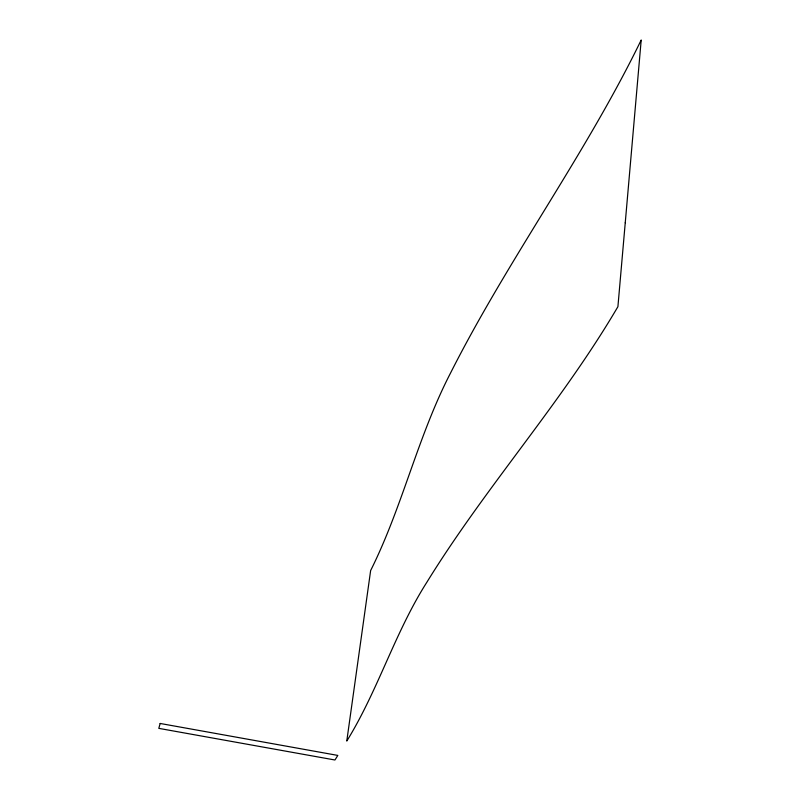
<?xml version="1.0" encoding="UTF-8"?>
<svg xmlns="http://www.w3.org/2000/svg" width="800" height="800" viewBox="0 0 800 800"><rect width="100%" height="100%" fill="white"/><g stroke="black" fill="none" stroke-linecap="round" stroke-linejoin="round"><path stroke-width="1.2" d="M625.25 222.76L617.91 306.69C561.23 403.25 485.66 486.89 426.97 582.07C394.9 632.35 378.07 690.46 346.78 741.06L370.64 570.54C402.49 506.84 417.8 436.21 450.63 372.85C508.4 258.67 585.2 155.18 641.2 40L625.25 222.76M160.16 723.47L158.8 728.36L334.96 760L337.82 755.42L160.16 723.47"/></g></svg>
